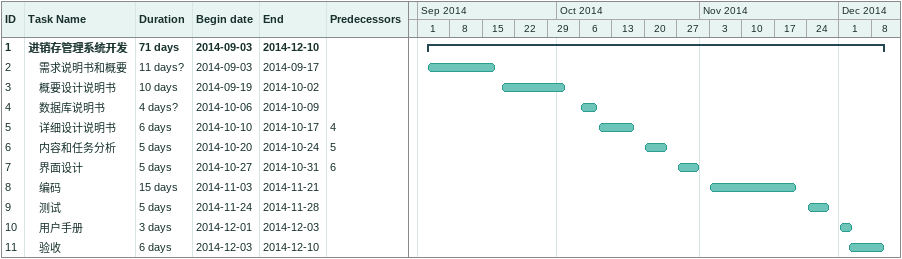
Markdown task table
| ID | Level | Task | Duration | Start | Finish | Predecessors |
|---|---|---|---|---|---|---|
| 1 | 1 | **进销存管理系统开发** | 71d | 2014-09-03 | 2014-12-10 |  |
| 2 | 2 | 需求说明书和概要 | 11d? | 2014-09-03 | 2014-09-17 |  |
| 3 | 2 | 概要设计说明书 | 10d | 2014-09-19 | 2014-10-02 |  |
| 4 | 2 | 数据库说明书 | 4d? | 2014-10-06 | 2014-10-09 |  |
| 5 | 2 | 详细设计说明书 | 6d | 2014-10-10 | 2014-10-17 | 4 |
| 6 | 2 | 内容和任务分析 | 5d | 2014-10-20 | 2014-10-24 | 5 |
| 7 | 2 | 界面设计 | 5d | 2014-10-27 | 2014-10-31 | 6 |
| 8 | 2 | 编码 | 15d | 2014-11-03 | 2014-11-21 |  |
| 9 | 2 | 测试 | 5d | 2014-11-24 | 2014-11-28 |  |
| 10 | 2 | 用户手册 | 3d | 2014-12-01 | 2014-12-03 |  |
| 11 | 2 | 验收 | 6d | 2014-12-03 | 2014-12-10 |  |
